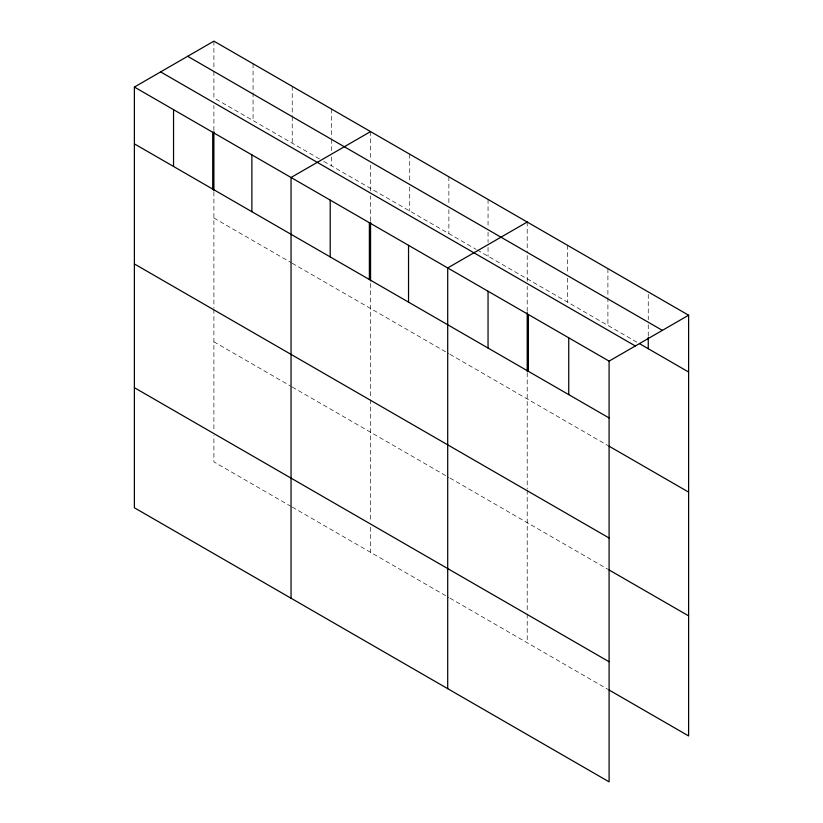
<?xml version="1.0" encoding="UTF-8"?>
<svg xmlns="http://www.w3.org/2000/svg" width="823" height="823" viewBox="0 0 823 823"><rect width="100%" height="100%" fill="white"/><g stroke="black" fill="none" stroke-linecap="round" stroke-linejoin="round"><path stroke-width="0.62" stroke-dasharray="4.12 3.09" d="M213.898 130.476L213.898 105.457M370.556 220.914L370.556 195.895M370.556 190.895L370.556 164.415M527.214 311.361L527.214 286.342M527.214 281.332L527.214 251.066M319.427 158.87L213.898 97.947L213.898 70.181M323.778 161.38L476.075 249.318M477.165 249.945L637.352 342.43M213.898 218.044L291.147 262.64M292.227 263.267L448.885 353.705M449.975 354.332L607.909 445.521M213.898 341.782L291.147 386.368M292.227 387.005L448.885 477.443M449.975 478.07L607.909 569.259M291.147 506.464L213.898 461.878L213.898 435.604M292.227 507.091L448.885 597.539M449.975 598.167L607.909 689.355M648.257 294.449L648.257 319.694M648.257 324.746L648.257 336.103M607.909 268.627L607.909 296.393M607.909 297.659L607.909 325.424M567.561 245.336L567.561 273.102M567.561 278.153L567.561 302.134M527.214 222.035L527.214 249.801M527.214 372.665L527.214 488.924M527.214 490.169L527.214 612.734M527.214 613.989L527.214 642.763M488.049 199.423L488.049 227.189M488.049 232.24L488.049 242.343M488.049 247.394L488.049 256.22M448.885 176.811L448.885 204.588M448.885 209.628L448.885 233.619M409.72 154.199L409.72 181.976M409.72 187.016L409.72 211.007M370.556 131.598L370.556 159.364M370.556 283.472L370.556 398.476M370.556 399.731L370.556 522.296M370.556 527.296L370.556 552.315M331.391 108.986L331.391 138.017M331.391 139.272L331.391 151.895M331.391 156.946L331.391 165.783M292.227 86.374L292.227 115.405M292.227 116.66L292.227 143.171M253.062 63.762L253.062 91.528M253.062 92.793L253.062 120.559M213.898 41.15L213.898 68.916M213.898 191.769L213.898 308.039M213.898 309.283L213.898 430.604"/><path stroke-width="1.23" d="M213.898 131.721L213.898 190.524M370.556 222.169L370.556 280.962M527.214 312.617L527.214 371.41M134.386 87.053L609.092 361.122L609.102 781.85L134.386 507.781L134.386 87.053L213.898 41.15L688.614 315.219L688.614 735.947L608.999 689.983M370.556 131.598L291.044 177.501L291.044 598.228M527.214 222.035L447.702 267.938L447.702 688.666M609.092 361.122L688.614 315.219M187.665 56.303L662.371 330.373M639.533 343.685L688.614 372.017M160.629 71.91L635.335 345.979M134.386 143.86L609.092 417.93M608.999 446.148L688.614 492.113M134.386 263.946L609.102 538.016M608.999 569.886L688.614 615.851M134.386 387.684L609.102 661.754M648.257 337.358L648.257 348.726M568.744 337.831L568.744 394.629M528.397 314.53L528.397 371.338M488.049 291.239L488.049 348.036M408.537 245.326L408.537 302.134M369.373 222.724L369.373 279.522M330.208 200.112L330.208 256.91M251.879 154.889L251.879 211.686M212.715 132.277L212.715 189.074M173.55 109.665L173.55 166.462"/></g></svg>
